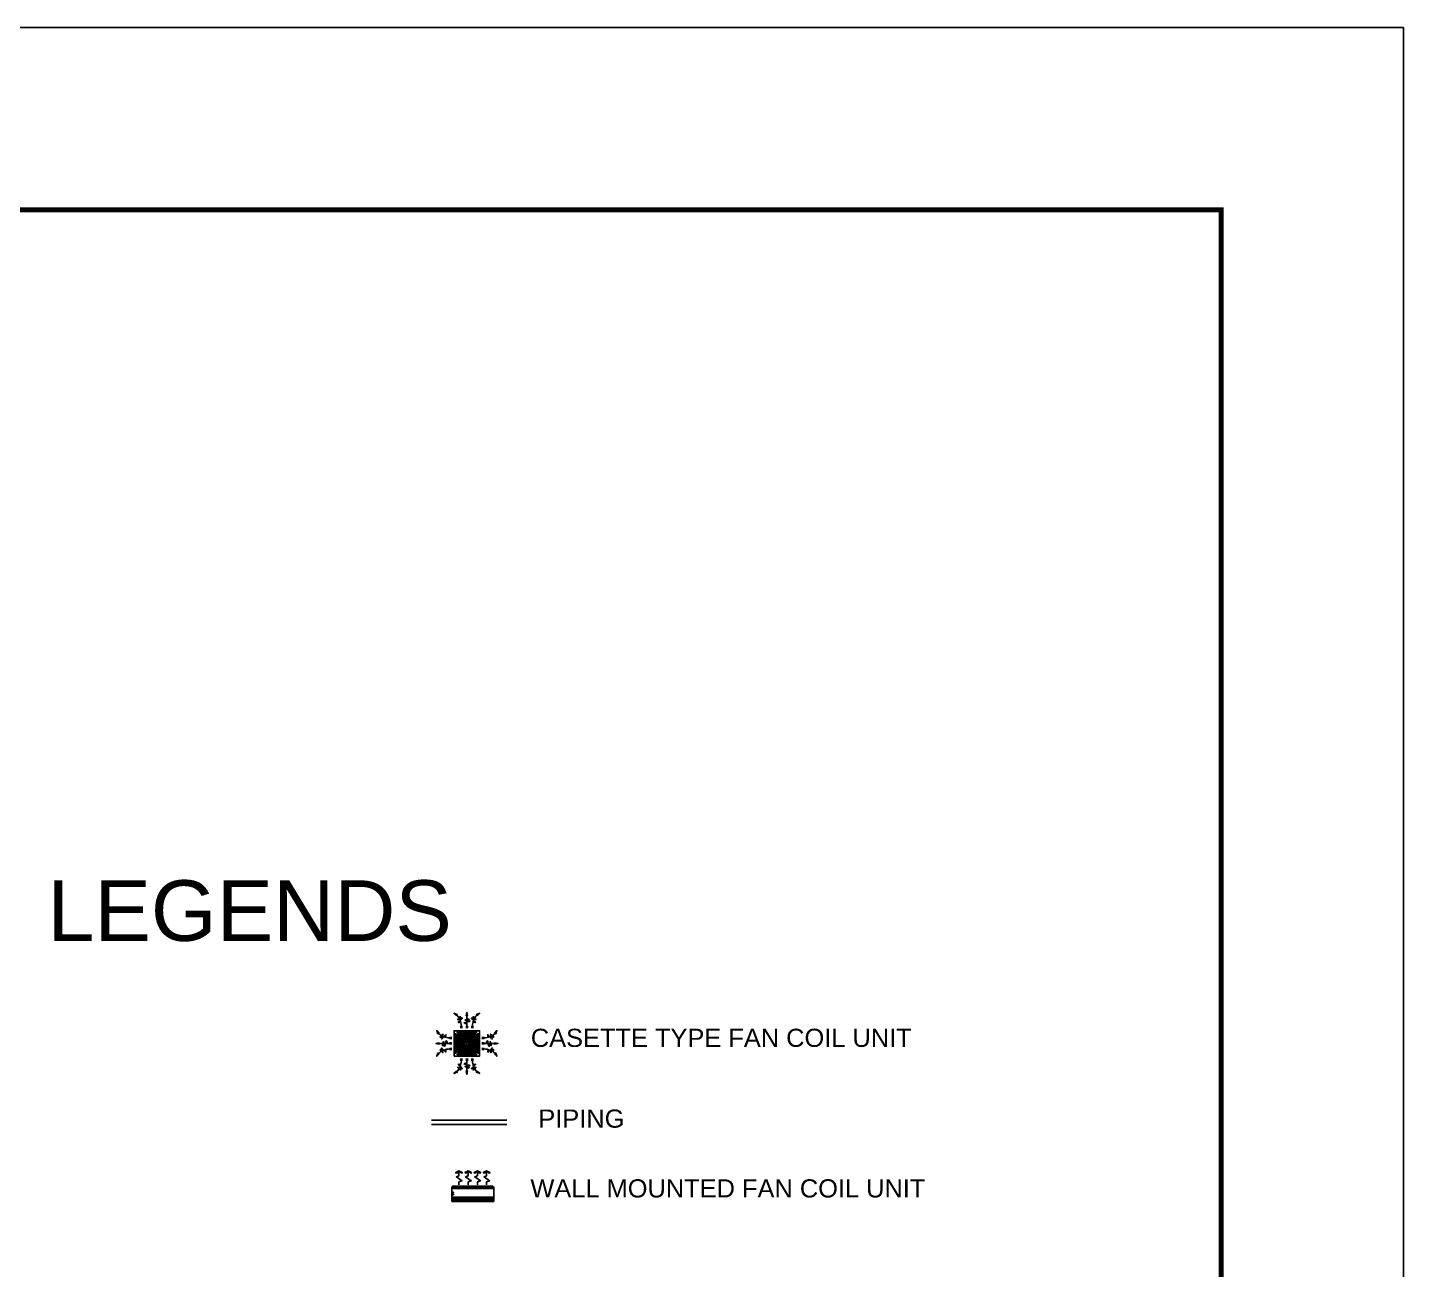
# Model space of a CAD drawing. Header units: millimetres. Extents: x 5 to 430, y 3 to 339.
# Drawn here: x 291.72 to 314.43, y 209.32 to 229.82 of the extents above; entities that cross this region are included whole.
import ezdxf

# ---------------------------------------------------------------- set-up
doc = ezdxf.new("R2010")
doc.units = ezdxf.units.MM
doc.header["$MEASUREMENT"] = 0
for name, color, linetype in [('.1', 1, 'Continuous'), ('AIR', 7, 'Continuous'), ('fcu line', 7, 'Continuous'), ('fcu return', 7, 'Continuous'), ('Legends', 7, 'Continuous'), ('template', 7, 'Continuous')]:
    doc.layers.add(name, color=color, linetype=linetype)
doc.styles.add('arial', font='arial.ttf')
doc.styles.get("Standard").update_dxf_attribs({"font": 'arial.ttf'})

# ---------------------------------------------------------------- blocks, each defined once
blk = doc.blocks.new('FCU-13000P (CASSETTE SPLIT)')
at = {"layer": 'AIR', "ltscale": 3}
for p, q in [((0, 0.523), (0, 1)), ((-0.193, 0.558), (-0.193, 0.487)), ((-0.162, 0.558), (-0.162, 0.487)), ((-0.016, 0.558), (-0.016, 0.487)), ((0.016, 0.558), (0.016, 0.487)), ((0.162, 0.558), (0.162, 0.487)), ((0.193, 0.558), (0.193, 0.487)), ((-0.523, 0), (-1, 0)), ((-0.558, 0.193), (-0.487, 0.193)), ((-0.558, 0.162), (-0.487, 0.162)), ((-0.558, 0.016), (-0.487, 0.016)), ((0.558, 0.193), (0.487, 0.193)), ((0.558, 0.162), (0.487, 0.162)), ((0.558, 0.016), (0.487, 0.016)), ((0.523, 0), (1, 0)), ((-0.558, -0.016), (-0.487, -0.016)), ((-0.558, -0.162), (-0.487, -0.162)), ((-0.558, -0.193), (-0.487, -0.193)), ((0.558, -0.016), (0.487, -0.016)), ((0.558, -0.162), (0.487, -0.162)), ((0.558, -0.193), (0.487, -0.193)), ((-0.193, -0.558), (-0.193, -0.487)), ((-0.162, -0.558), (-0.162, -0.487)), ((-0.016, -0.558), (-0.016, -0.487)), ((0, -0.523), (0, -1)), ((0.016, -0.558), (0.016, -0.487)), ((0.162, -0.558), (0.162, -0.487)), ((0.193, -0.558), (0.193, -0.487))]:
    blk.add_line(p, q, dxfattribs=at)
at = {"layer": 'AIR'}
for p, q in [((0.295, -0.295), (-0.295, 0.295)), ((0.295, 0.295), (-0.295, -0.295))]:
    blk.add_line(p, q, dxfattribs=at)
at = {"layer": 'AIR', "ltscale": 3}
for points in [[(-0.335, 0.895), (-0.311, 0.932), (-0.416, 0.973)], [(-0.022, 0.89), (0.022, 0.89), (0, 1)], [(0.335, 0.895), (0.311, 0.932), (0.416, 0.973)], [(-0.89, 0.022), (-0.89, -0.022), (-1, 0)], [(-0.895, 0.335), (-0.932, 0.311), (-0.973, 0.416)], [(0.89, 0.022), (0.89, -0.022), (1, 0)], [(0.895, 0.335), (0.932, 0.311), (0.973, 0.416)], [(-0.895, -0.335), (-0.932, -0.311), (-0.973, -0.416)], [(0.895, -0.335), (0.932, -0.311), (0.973, -0.416)], [(-0.335, -0.895), (-0.311, -0.932), (-0.416, -0.973)], [(-0.022, -0.89), (0.022, -0.89), (0, -1)], [(0.335, -0.895), (0.311, -0.932), (0.416, -0.973)]]:
    blk.add_lwpolyline(points, close=True, dxfattribs=at)
at = {"layer": 'AIR'}
for points in [[(-0.323, 0.914, -0.171809), (-0.178, 0.558), (-0.178, 0.522)], [(0.323, 0.914, 0.171809), (0.178, 0.558), (0.178, 0.522)], [(-0.914, 0.323, 0.171809), (-0.558, 0.178), (-0.522, 0.178)], [(0.914, 0.323, -0.171809), (0.558, 0.178), (0.522, 0.178)], [(-0.914, -0.323, -0.171809), (-0.558, -0.178), (-0.522, -0.178)], [(0.914, -0.323, 0.171809), (0.558, -0.178), (0.522, -0.178)], [(-0.323, -0.914, 0.171809), (-0.178, -0.558), (-0.178, -0.522)], [(0.323, -0.914, -0.171809), (0.178, -0.558), (0.178, -0.522)]]:
    blk.add_lwpolyline(points, format="xyb", dxfattribs=at)
for points in [[(-0.41, -0.41), (0.41, -0.41), (0.41, 0.41), (-0.41, 0.41)], [(-0.373, 0.31), (-0.348, 0.31), (-0.348, -0.31), (-0.373, -0.31)], [(-0.31, 0.372), (0.31, 0.372), (0.31, 0.348), (-0.31, 0.348)], [(-0.26, -0.26), (0.26, -0.26), (0.26, 0.26), (-0.26, 0.26)], [(-0.21, -0.21), (0.21, -0.21), (0.21, 0.21), (-0.21, 0.21)], [(-0.16, -0.16), (0.16, -0.16), (0.16, 0.16), (-0.16, 0.16)], [(-0.11, -0.11), (0.11, -0.11), (0.11, 0.11), (-0.11, 0.11)], [(-0.06, -0.06), (0.06, -0.06), (0.06, 0.06), (-0.06, 0.06)], [(0.372, 0.31), (0.348, 0.31), (0.348, -0.31), (0.372, -0.31)], [(-0.31, -0.373), (0.31, -0.373), (0.31, -0.348), (-0.31, -0.348)]]:
    blk.add_lwpolyline(points, close=True, dxfattribs=at)
blk.add_lwpolyline([(-0.26, -0.31), (0.26, -0.31, 0.414214), (0.31, -0.26), (0.31, 0.26, 0.414214), (0.26, 0.31), (-0.26, 0.31, 0.414214), (-0.31, 0.26), (-0.31, -0.26, 0.414214)], format="xyb", close=True, dxfattribs=at)
at = {"layer": 'AIR', "ltscale": 3}
for points in [[(-0.268, 0.84), (-0.231, 0.852), (-0.134, 0.882), (-0.422, 0.704), (0.005, 0.903), (-0.358, 0.645), (-0.239, 0.678), (-0.199, 0.69)], [(0.268, 0.84), (0.231, 0.852), (0.134, 0.882), (0.422, 0.704), (-0.005, 0.903), (0.358, 0.645), (0.239, 0.678), (0.199, 0.69)], [(-0.84, 0.268), (-0.852, 0.231), (-0.882, 0.134), (-0.704, 0.422), (-0.903, -0.005), (-0.645, 0.358), (-0.678, 0.239), (-0.69, 0.199)], [(0.84, 0.268), (0.852, 0.231), (0.882, 0.134), (0.704, 0.422), (0.903, -0.005), (0.645, 0.358), (0.678, 0.239), (0.69, 0.199)], [(-0.84, -0.268), (-0.852, -0.231), (-0.882, -0.134), (-0.704, -0.422), (-0.903, 0.005), (-0.645, -0.358), (-0.678, -0.239), (-0.69, -0.199)], [(0.84, -0.268), (0.852, -0.231), (0.882, -0.134), (0.704, -0.422), (0.903, 0.005), (0.645, -0.358), (0.678, -0.239), (0.69, -0.199)], [(-0.268, -0.84), (-0.231, -0.852), (-0.134, -0.882), (-0.422, -0.704), (0.005, -0.903), (-0.358, -0.645), (-0.239, -0.678), (-0.199, -0.69)], [(0.268, -0.84), (0.231, -0.852), (0.134, -0.882), (0.422, -0.704), (-0.005, -0.903), (0.358, -0.645), (0.239, -0.678), (0.199, -0.69)]]:
    blk.add_open_spline(points, degree=3, knots=[0.0032834, 0.0032834, 0.0032834, 0.0032834, 0.0712567, 0.1924075, 0.3347111, 0.5062145, 0.5813292, 0.5813292, 0.5813292, 0.5813292], dxfattribs=at)
for points in [[(0, 0.8), (0.077, 0.776), (-0.058, 0.755), (0.098, 0.718), (-0.087, 0.663), (0, 0.631)], [(-0.8, 0), (-0.776, -0.077), (-0.755, 0.058), (-0.718, -0.098), (-0.663, 0.087), (-0.631, 0)], [(0.8, 0), (0.776, -0.077), (0.755, 0.058), (0.718, -0.098), (0.663, 0.087), (0.631, 0)], [(0, -0.8), (0.077, -0.776), (-0.058, -0.755), (0.098, -0.718), (-0.087, -0.663), (0, -0.631)]]:
    blk.add_spline(points, degree=3, dxfattribs=at)
for points in [[(-0.416, 0.973), (-0.335, 0.895), (-0.311, 0.932)], [(0, 1), (-0.022, 0.89), (0.022, 0.89)], [(0.416, 0.973), (0.335, 0.895), (0.311, 0.932)], [(-1, 0), (-0.89, 0.022), (-0.89, -0.022)], [(-0.973, 0.416), (-0.895, 0.335), (-0.932, 0.311)], [(1, 0), (0.89, 0.022), (0.89, -0.022)], [(0.973, 0.416), (0.895, 0.335), (0.932, 0.311)], [(-0.973, -0.416), (-0.895, -0.335), (-0.932, -0.311)], [(0.973, -0.416), (0.895, -0.335), (0.932, -0.311)], [(-0.416, -0.973), (-0.335, -0.895), (-0.311, -0.932)], [(0, -1), (-0.022, -0.89), (0.022, -0.89)], [(0.416, -0.973), (0.335, -0.895), (0.311, -0.932)]]:
    blk.add_solid(points, dxfattribs=at)
blk = doc.blocks.new('CARRIER-S30-32 (FCD)')
at = {"layer": 'AIR'}
for p, q in [((0.825, -0.05), (-0.825, -0.05)), ((0.825, -0.075), (-0.825, -0.075)), ((0.825, -0.1), (-0.825, -0.1)), ((0.825, -0.125), (-0.825, -0.125)), ((0.825, -0.15), (-0.825, -0.15)), ((-0.6, -0.025), (-0.6, -0.175)), ((-0.4, -0.025), (-0.4, -0.175)), ((-0.2, -0.025), (-0.2, -0.175)), ((0, -0.025), (0, -0.175)), ((0.2, -0.025), (0.2, -0.175)), ((0.4, -0.025), (0.4, -0.175)), ((0.6, -0.025), (0.6, -0.175))]:
    blk.add_line(p, q, dxfattribs=at)
for points in [[(-0.8, -0.62), (0.8, -0.62, 0.414214), (0.85, -0.57), (0.85, 0), (-0.85, 0), (-0.85, -0.57, 0.414214)], [(-0.8, -0.595), (0.8, -0.595, 0.414214), (0.825, -0.57), (0.825, -0.525), (-0.825, -0.525), (-0.825, -0.57, 0.414214)]]:
    blk.add_lwpolyline(points, format="xyb", close=True, dxfattribs=at)
for points in [[(-0.825, -0.025), (0.825, -0.025), (0.825, -0.175), (-0.825, -0.175)], [(-0.664, -1.134), (-0.562, -1.239), (-0.697, -1.177)], [(-0.461, -1.134), (-0.562, -1.239), (-0.428, -1.177)], [(-0.289, -1.134), (-0.188, -1.239), (-0.322, -1.177)], [(-0.086, -1.134), (-0.188, -1.239), (-0.053, -1.177)], [(0.086, -1.134), (0.187, -1.239), (0.053, -1.177)], [(0.289, -1.134), (0.187, -1.239), (0.322, -1.177)], [(0.461, -1.134), (0.562, -1.239), (0.428, -1.177)], [(0.664, -1.134), (0.562, -1.239), (0.697, -1.177)]]:
    blk.add_lwpolyline(points, close=True, dxfattribs=at)
for points in [[(-0.562, -0.678), (-0.562, -0.794), (-0.44, -0.843), (-0.667, -0.996), (-0.562, -1.044), (-0.562, -1.239)], [(-0.188, -0.678), (-0.188, -0.794), (-0.065, -0.843), (-0.292, -0.996), (-0.188, -1.044), (-0.188, -1.239)], [(0.187, -0.678), (0.187, -0.794), (0.31, -0.843), (0.083, -0.996), (0.187, -1.044), (0.187, -1.239)], [(0.562, -0.678), (0.562, -0.794), (0.685, -0.843), (0.458, -0.996), (0.562, -1.044), (0.562, -1.239)]]:
    blk.add_lwpolyline(points, dxfattribs=at)
for centre in [(-0.8, -0.285), (-0.8, -0.36)]:
    blk.add_circle(centre, 0.0187, dxfattribs=at)

msp = doc.modelspace()

# ---------------------------------------------------------------- linework, layer by layer
at = {"layer": '.1', "color": 0}
msp.add_line((314.427, 229.819), (215.151, 229.819), dxfattribs=at)
at = {"layer": 'fcu line', "linetype": 'Continuous'}
msp.add_line((299.627, 211.786), (298.382, 211.786), dxfattribs=at)
at = {"layer": 'fcu return', "linetype": 'Continuous'}
msp.add_line((299.627, 211.716), (298.382, 211.716), dxfattribs=at)
at = {"layer": 'template'}
msp.add_line((314.427, 159.424), (314.427, 229.819), dxfattribs=at)
at = {"layer": 'template', "linetype": 'Continuous', "const_width": 0.0853}
msp.add_lwpolyline([(221.168, 162.432), (311.419, 162.432), (311.419, 226.811), (221.168, 226.811)], close=True, dxfattribs=at)

# ---------------------------------------------------------------- block references
at = {"layer": 'AIR', "xscale": 0.5113536813550488, "yscale": 0.5113536813550488, "zscale": 0.5113536813550488}
msp.add_blockref('FCU-13000P (CASSETTE SPLIT)', (298.968, 213.052), dxfattribs=at)
at = {"layer": 'AIR', "xscale": -0.4053817101480872, "yscale": 0.4053817101480872, "zscale": 0.4053817101480872, "rotation": 180}
msp.add_blockref('CARRIER-S30-32 (FCD)', (299.066, 210.444), dxfattribs=at)

# ---------------------------------------------------------------- texts
at = {"layer": 'Legends', "attachment_point": 1}
for s, width, insert, char_height in [('LEGENDS', 9.67592, (292.044, 215.744), 1), ('PIPING ', 2.8662, (300.148, 211.961), 0.3)]:
    msp.add_mtext_dynamic_manual_height_columns(s, width=width, gutter_width=1, heights=[0], dxfattribs=dict(at, insert=insert, char_height=char_height))
at = {"layer": 'Legends', "char_height": 0.3, "attachment_point": 1, "style": 'arial'}
for s, insert in [('CASETTE TYPE FAN COIL UNIT', (300.024, 213.294)), ('WALL MOUNTED FAN COIL UNIT', (300.017, 210.809))]:
    msp.add_mtext_dynamic_manual_height_columns(s, width=11.26859, gutter_width=1, heights=[0], dxfattribs=dict(at, insert=insert))

doc.saveas('drawing.dxf')
